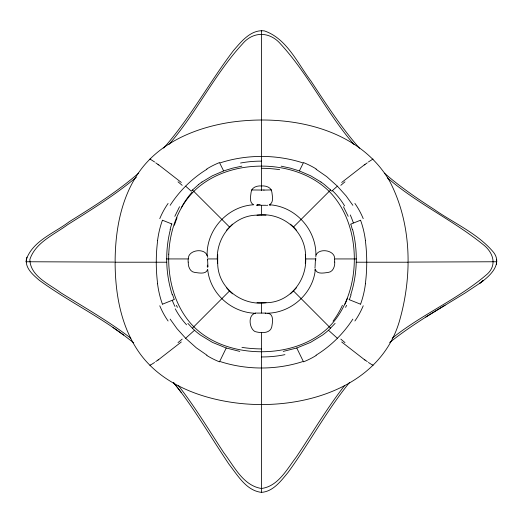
<?xml version="1.0" encoding="UTF-8"?>
<svg xmlns="http://www.w3.org/2000/svg" width="523" height="523" viewBox="0 0 523 523"><rect width="100%" height="100%" fill="white"/><g stroke="black" fill="none" stroke-linecap="round" stroke-linejoin="round"><path stroke-width="0.78" d="M172.263 294.776C165.516 273.83 164.961 250.948 170.354 229.63M352.646 229.63C358.033 250.948 357.484 273.83 350.737 294.776M115.125 262.213C115.171 229.819 121.258 195.798 141.06 169.321C161.993 141.615 196.262 127.736 229.656 122.415C287.232 113.864 357.64 126.919 389.38 180.657C411.464 222.556 412.569 273.496 400.147 318.572C380.966 390.838 295.109 412.627 229.656 402.017C196.262 396.689 161.993 382.81 141.06 355.104C121.258 328.627 115.171 294.606 115.125 262.213L166.765 262.213M315.094 266.547L315.454 258.937L305.491 258.937C307.23 232.264 282.976 211.534 256.996 215.143C232.271 215.43 214.28 239.697 217.699 263.442C217.875 288.258 242.227 306.184 266.004 302.732C290.827 302.601 308.714 278.184 305.301 254.433M217.699 263.442L217.699 254.433M305.301 263.442L305.504 258.937M334.746 262.062C334.962 266.384 333.118 271.921 328.196 272.437C324.136 272.869 316.677 274.745 315.343 269.253C313.231 293.566 291.004 312.917 267.338 313.205M112.994 327.496L123.572 335.008C96.683 314.911 66.343 300.065 39.271 280.256C33.23 275.02 25.222 268.397 26.32 259.48C32.89 240.672 54.497 233.023 69.18 221.778C93.14 206.807 117.27 191.778 138.595 173.139M26.581 261.762L26.15 261.748L26.895 257.198M207.134 255.734C206.356 229.728 227.649 206.16 253.773 204.761C248.948 202.826 250.707 196.073 251.125 192.091C251.648 187.188 257.264 185.567 261.5 185.953C265.736 185.567 271.352 187.188 271.875 192.091C272.293 196.073 274.052 202.826 269.227 204.761C295.338 206.167 316.578 229.669 315.879 255.655M157.632 240.658C155.815 254.943 155.815 269.482 157.632 283.767M365.368 283.767C367.185 269.482 367.185 254.943 365.368 240.658M425.814 317.03L465.182 292.972L479.375 283.531C488.802 277.079 502.884 264.801 493.777 252.602C477.93 233.461 454.056 223.354 434.044 209.337C416.811 198.263 399.847 186.639 384.405 173.139M496.464 264.35L496.673 259.473M316.023 255.113C319.056 247.673 335.158 250.092 334.668 258.937L356.274 258.937M174.819 216.339L179.539 206.748M239.789 351.404L226.243 348.004L219.706 361.406C246.457 370.199 276.543 370.199 303.294 361.406L296.757 348.004L283.211 351.404M346.566 305.327L345.592 307.354M281.152 166.17L290.455 168.171L299.359 170.923L303.294 163.019C276.543 154.233 246.457 154.233 219.706 163.019L223.641 170.923L232.545 168.171L241.848 166.17M170.145 205.317C179.552 190.803 192.189 178.278 206.951 169.236M352.855 319.108C343.448 333.622 330.811 346.148 316.049 355.189M344.729 385.431C326.934 408.149 312.349 433.096 296.312 457.03C286.996 469.098 278.203 486.325 261.5 488.489C243.051 485.684 234.003 466.032 223.733 452.63C208.893 430.03 194.955 406.77 178.271 385.431M349.606 382.372C326.614 410.627 309.439 442.948 288.101 472.367C281.126 480.729 273.326 491.535 261.5 492.365C246.333 490.685 237.743 475.4 229.192 464.509C210.658 437.097 194.236 408.195 173.407 382.391L181.304 392.551M169.066 144.341C196.354 113.033 214.214 74.619 242.345 44.069C253.289 30.811 269.999 31.583 280.655 44.069C308.858 74.724 326.77 113.256 354.163 144.642M335.106 323.384L328.47 330.242A90.897 82.693 54.7 0 1 322.449 335.138L310.512 342.408L296.757 348.004M163.66 148.094C190.254 118.008 209.298 82.333 233.539 50.496C241.338 41.513 251.066 29.216 264.409 30.89C286.977 38.663 297.443 63.224 310.969 81.045C326.169 104.116 341.225 127.429 359.478 148.251M296.371 287.885L290.389 293.867M226.629 230.113L232.611 224.132M187.894 323.384L192.366 328.196L229.434 291.063L226.629 287.885M290.389 224.132L293.566 226.936L330.601 189.98L330.902 190.267M198.557 184.567L191.228 191.15L185.639 186.168M352.855 205.317L346.069 195.85L337.361 186.168L331.772 191.15L331.484 190.856M170.145 319.108L176.931 328.575L185.639 338.257L194.53 330.242L192.366 328.196M372.638 159.391L373.004 159.038L368.408 161.96M150.363 365.034L149.996 365.387L154.592 362.472M341.689 182.462L364.995 164.34M181.311 341.97L158.005 360.092M136.359 177.212C114.936 195.256 90.995 209.906 67.395 224.857C53.993 234.755 35.414 242.482 29.863 259.467C30.157 276.216 49.136 283.963 60.694 292.703C84.34 307.432 108.686 321.194 130.809 338.231M389.622 342.558C407.057 328.581 426.049 316.722 445.119 305.138M479.454 283.473L483.631 280.282L479.375 283.531M392.191 338.231C421.486 314.532 456.997 299.777 485.69 275.412C497.903 265.939 493.47 252.348 482.899 244.365C452.696 220.02 416.923 203.421 387.484 177.938M201.976 182.024L212.305 175.813L223.641 170.923M173.982 299.587L162.627 304.138M351.018 224.027L360.373 220.288M270.914 189.941L263.775 190.078M255.721 313.199C247.771 314.343 248.981 328.176 254.878 331.497C260.206 333.118 270.038 333.988 271.744 326.96C272.509 322.482 274.242 314.107 267.75 313.277M26.15 261.748L114.217 262.095M257.015 313.081L265.985 313.081M265.985 205.284L257.015 205.284M256.996 215.143L266.004 215.143M256.996 302.732L266.004 302.732M496.419 261.762L496.85 261.748L408.783 262.095M166.562 258.931L188.326 258.937C187.842 250.092 203.944 247.673 206.977 255.113M261.5 190.045L252.21 189.973M217.496 258.937L207.546 258.937L207.585 259.48M356.228 262.213L407.875 262.213M255.25 313.277C231.218 312.46 209.945 293.39 207.657 269.253C206.324 274.745 198.864 272.869 194.804 272.437C189.882 271.921 188.038 266.384 188.254 262.062M226.243 348.004L212.488 342.408L200.551 335.138A90.897 82.726 -51.4 0 1 194.51 330.268M299.359 170.923L310.695 175.813L321.024 182.024M162.627 220.288L171.982 224.027M360.373 304.138L349.018 299.587M316.049 169.236L326.692 176.611L337.361 186.168M206.951 355.189L196.308 347.815L185.639 338.257M154.592 161.96L149.996 159.038L150.363 159.391M368.408 362.472L373.004 365.387L372.638 365.034M158.005 164.34L181.311 182.462M364.995 360.092L341.689 341.97M123.572 335.008L133.744 342.813M337.361 338.257L328.47 330.242M229.434 291.063L232.611 293.867M330.601 189.98L324.443 184.567A92.937 85.857 -46.7 0 0 320.991 182.069M192.392 189.98L229.434 226.936M293.691 291.187L330.634 328.196M293.566 226.936L296.371 230.113M343.461 206.748L348.181 216.339M177.408 307.354L176.434 305.327M207.605 259.853L207.631 260.238M207.657 260.631L207.906 266.547M261.5 30.635L261.5 190.202M261.5 205.343L261.5 214.953M261.5 302.915L261.5 313.016M261.5 332.536L261.5 492.365M316.219 355.45A89.453 84.19 39.5 0 1 303.497 361.851M344.984 342.611A111.837 22.934 34.1 0 1 340.813 339.1M363.224 305.778A82.307 71.913 78.8 0 1 354.901 320.991M365.44 283.78A79.803 63.734 89.7 0 1 360.556 304.242M206.781 168.975A89.453 84.19 39.5 0 1 219.503 162.575M178.016 181.814A111.837 22.934 34.1 0 1 182.187 185.325M159.777 218.647A82.307 71.913 78.8 0 1 168.099 203.434M157.56 240.645A79.803 63.734 89.7 0 1 162.444 220.183M261.454 168.282A77.018 46.292 0 0 1 279.681 169.674M240.541 163.032A77.018 53.411 1.3 0 1 261.461 161.143M181.2 207.886A86.929 77.639 75.3 0 1 192.131 192.131M367.277 361.589A13.559 0.353 35.9 0 1 364.25 359.471M364.25 164.961A13.559 0.353 -35.9 0 1 367.277 162.836M340.813 185.325A111.837 22.934 -34.1 0 1 344.984 181.814M155.723 162.836A13.559 0.353 35.9 0 1 158.75 164.961M219.503 361.851A89.453 84.19 -39.5 0 1 206.781 355.45M182.187 339.1A111.837 22.934 -34.1 0 1 178.016 342.611M168.099 320.991A82.307 71.913 -78.8 0 1 159.777 305.778M162.444 304.242A79.803 63.734 -89.7 0 1 157.56 283.78M158.75 359.471A13.559 0.353 -35.9 0 1 155.723 361.589M332.334 190.535A86.929 80.307 -55.3 0 1 344.644 205.944M354.901 203.434A82.307 71.913 -78.8 0 1 363.224 218.647M360.556 220.183A79.803 63.734 -89.7 0 1 365.44 240.645M303.497 162.575A89.453 84.19 -39.5 0 1 316.219 168.975M284.937 354.64A73.508 47.586 1.5 0 1 261.565 356.941M261.585 348.919A73.508 39.591 0 0 1 241.953 347.377M261.5 189.999A5.72 0.346 0 0 1 264.076 190.039M271.097 189.771A107.503 8.348 20.2 0 1 271.221 190.052M251.746 190.143A112.935 8.76 -20.4 0 1 251.89 189.777M334.583 259.147A5.91 1.196 -88.4 0 1 334.642 262.049M188.143 262.075A5.91 1.412 87.8 0 1 188.241 258.728M315.16 270.411A28.843 3.275 -81.5 0 1 314.8 269.757M270.077 204.853A31.916 3.772 6.9 0 1 269.881 205.526M350.763 224.158A84.125 64.427 88.5 0 1 352.378 229.747M350.286 214.96A85.066 70.69 -86.6 0 1 353.339 222.857M347.331 298.541A83.615 64.179 -88.5 0 1 345.017 304.164M351.031 294.933A82.941 63.839 -88.6 0 1 349.292 299.764M342.434 305.242A87.079 72.906 84.6 0 1 333.04 321.168M198.544 184.554A92.944 85.929 50.3 0 1 201.95 181.991M174.414 225.256A85.066 65.682 -88.8 0 1 177.042 217.79M170.093 229.519A84.125 64.983 -88.8 0 1 171.734 223.896M174.264 299.411A82.941 63.211 88.2 0 1 172.557 294.612M174.944 306.445A83.615 67.794 -87.9 0 1 172.355 300.601M186.567 324.809A87.079 78.287 -67.2 0 1 175.238 308.812M255.302 313.153A7.793 0.85 4.3 0 1 256.394 312.989M265.279 313.192A7.793 0.7 -2.7 0 1 266.665 313.264M260.166 204.578A31.916 3.06 -3.1 0 1 257.362 204.356M267.717 205.225A7.793 0.83 4.5 0 1 266.632 205.382M257.767 205.166A7.793 0.673 -2.7 0 1 256.381 205.108M207.376 265.096A28.843 2.792 84.1 0 1 207.291 266.952M207.154 255.191A26.032 2.556 -89.7 0 1 207.278 255.682M207.271 255.649A7.394 0.817 -88.3 0 1 207.736 257.388M207.762 265.854A7.734 0.686 84.3 0 1 207.762 267.24M315.075 268.247A7.734 0.837 -82.6 0 1 314.97 267.148M315.657 260.585A7.394 0.412 -87.9 0 1 315.807 258.31M315.774 256.963A26.032 2.432 -89.7 0 1 315.892 256.355M168.759 254.171C167.837 278.792 174.342 304.602 190.758 323.489C207.239 342.081 232.415 350.672 256.734 351.665C281.296 352.58 307.079 346.193 325.927 329.804C344.546 313.277 353.215 288.075 354.241 263.697C355.182 239.155 348.645 213.443 332.242 194.654C315.729 176.074 290.638 167.242 266.266 166.203C241.652 165.255 215.907 171.917 197.073 188.332C178.52 204.794 169.759 229.859 168.759 254.171"/></g></svg>
